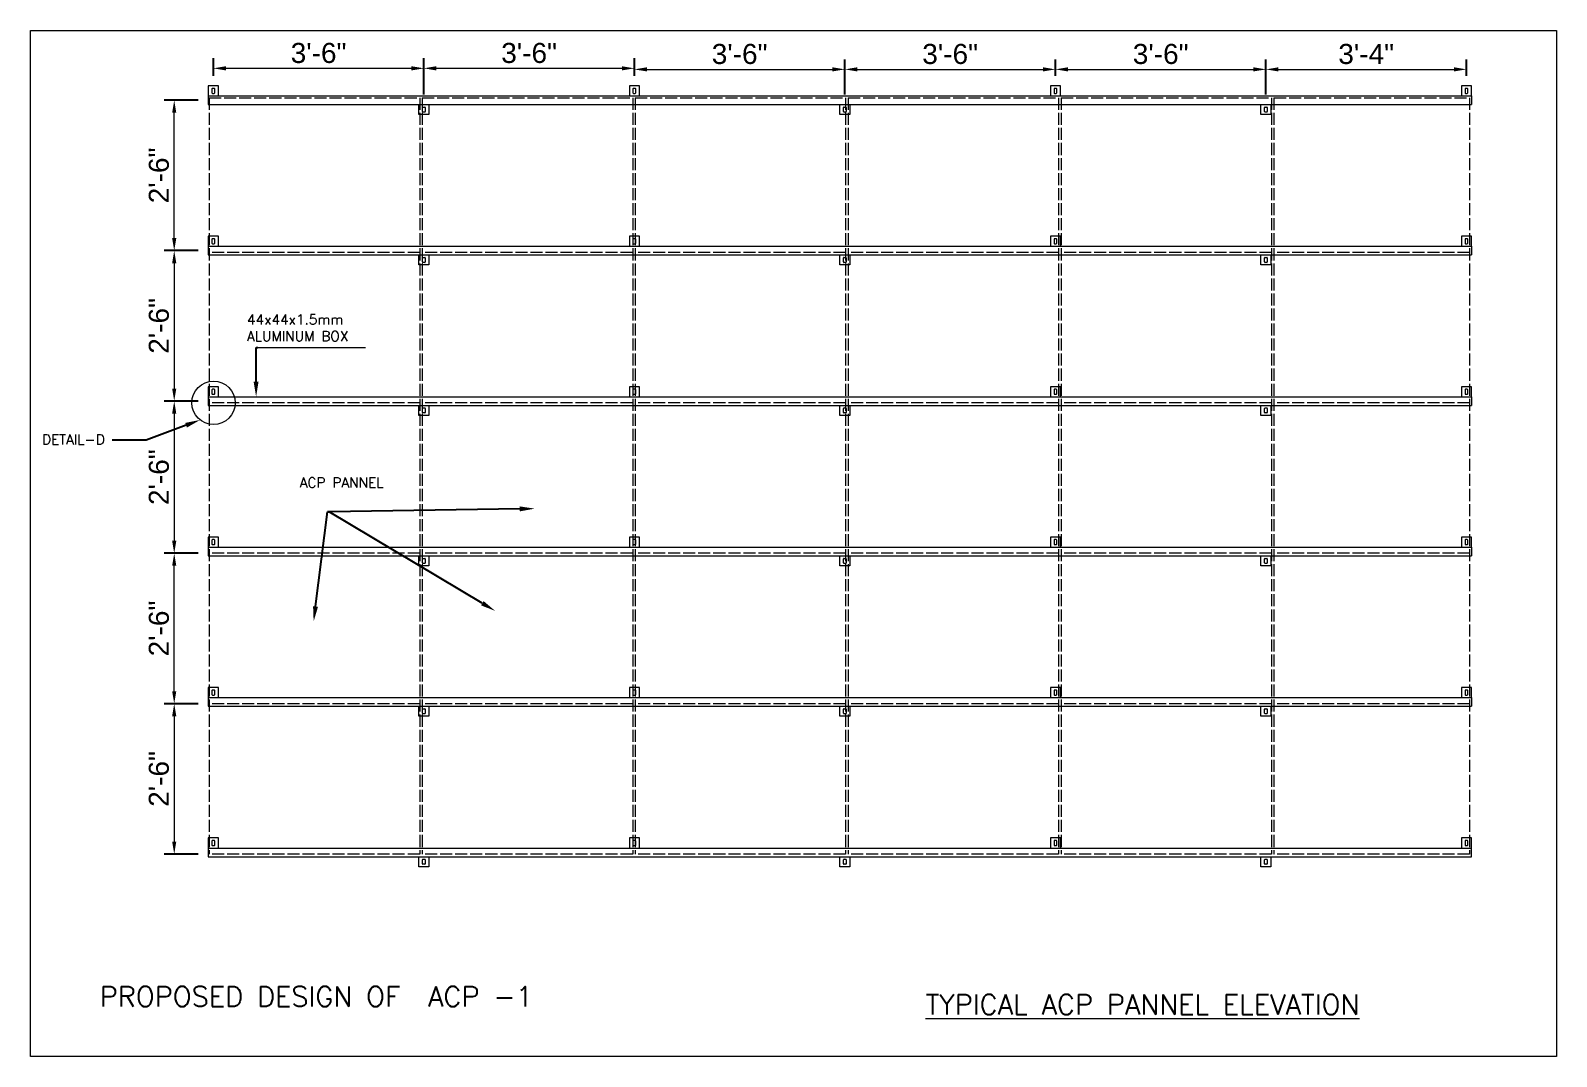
# Model space of a CAD drawing. Header units: feet. Extents: x -11 to 2437, y -109 to 219.
# Drawn here: x 1800.3 to 2104.7, y 7.4 to 212 of the extents above; entities that cross this region are included whole.
import ezdxf
from ezdxf import colors
from ezdxf.entities.mleader import LeaderData, LeaderLine
from ezdxf.math import Vec2, Vec3

# ---------------------------------------------------------------- set-up
doc = ezdxf.new("R2010")
doc.units = ezdxf.units.FT
doc.header["$MEASUREMENT"] = 0
doc.linetypes.add('ACAD_ISO02W100', pattern=[15, 12, -3])
doc.layers.add('DIM-1', color=1, linetype='Continuous', lineweight=0)
doc.layers.add('LIN-1', color=3, linetype='Continuous', lineweight=18)
doc.styles.add('Annotative', font='arial.ttf')
doc.styles.get("Standard").update_dxf_attribs({"font": 'romans.shx', "height": 4})
doc.dimstyles.new('DIM-1', dxfattribs={"dimtxt": 4, "dimasz": 2.5, "dimexe": 2, "dimexo": 2, "dimgap": 1, "dimtad": 1, "dimdec": 0, "dimzin": 0, "dimdsep": 46, "dimlunit": 4, "dimtxsty": 'Annotative', "dimcen": 0.09, "dimadec": 0, "dimazin": 0, "dimtfac": 1, "dimtdec": 0, "dimtofl": 0, "dimtmove": 0, "dimatfit": 3, "dimfxl": 1, "dimtolj": 1, "dimtzin": 0, "dimlwd": 0, "dimarcsym": 0})

# ---------------------------------------------------------------- blocks, each defined once
blk = doc.blocks.new('*D38')
at = {"layer": 'Defpoints', "color": 0, "lineweight": 18, "transparency": 16777216}
for p in [(1828.93, 198.06), (1835.73, 198.06), (1835.73, 168.06)]:
    blk.add_point(p, dxfattribs=at)
at = {"layer": 'LIN-1', "color": 0, "lineweight": -2, "transparency": 16777216}
for p, q in [((1833.73, 198.06), (1826.93, 198.06)), ((1833.73, 168.06), (1826.93, 168.06))]:
    blk.add_line(p, q, dxfattribs=at)
at = {"layer": 'LIN-1', "color": 0, "lineweight": 0, "transparency": 16777216}
blk.add_line((1828.93, 170.56), (1828.93, 195.56), dxfattribs=at)
at = {"layer": 'LIN-1', "color": 0, "lineweight": 18, "transparency": 16777216}
for points in [[(1828.51, 195.56), (1829.34, 195.56), (1828.93, 198.06)], [(1828.51, 170.56), (1829.34, 170.56), (1828.93, 168.06)]]:
    blk.add_solid(points, dxfattribs=at)
at = {"layer": 'LIN-1', "color": 0, "lineweight": 18, "transparency": 16777216, "insert": (1825.88, 183.06), "char_height": 4, "attachment_point": 5, "rotation": 90, "style": 'Annotative'}
blk.add_mtext('\\A1;2\'-6"', dxfattribs=at)
blk = doc.blocks.new('*D39')
at = {"layer": 'Defpoints', "color": 0, "lineweight": 18, "transparency": 16777216}
for p in [(1835.73, 168.06), (1828.93, 138.06), (1835.73, 138.06)]:
    blk.add_point(p, dxfattribs=at)
at = {"layer": 'LIN-1', "color": 0, "lineweight": -2, "transparency": 16777216}
for p, q in [((1833.73, 168.06), (1826.93, 168.06)), ((1833.73, 138.06), (1826.93, 138.06))]:
    blk.add_line(p, q, dxfattribs=at)
at = {"layer": 'LIN-1', "color": 0, "lineweight": 0, "transparency": 16777216}
blk.add_line((1828.93, 165.56), (1828.93, 140.56), dxfattribs=at)
at = {"layer": 'LIN-1', "color": 0, "lineweight": 18, "transparency": 16777216}
for points in [[(1828.51, 165.56), (1829.34, 165.56), (1828.93, 168.06)], [(1828.51, 140.56), (1829.34, 140.56), (1828.93, 138.06)]]:
    blk.add_solid(points, dxfattribs=at)
at = {"layer": 'LIN-1', "color": 0, "lineweight": 18, "transparency": 16777216, "insert": (1825.88, 153.06), "char_height": 4, "attachment_point": 5, "rotation": 90, "style": 'Annotative'}
blk.add_mtext('\\A1;2\'-6"', dxfattribs=at)
blk = doc.blocks.new('*D40')
at = {"layer": 'Defpoints', "color": 0, "lineweight": 18, "transparency": 16777216}
for p in [(1835.73, 138.06), (1828.93, 107.71), (1835.73, 107.71)]:
    blk.add_point(p, dxfattribs=at)
at = {"layer": 'LIN-1', "color": 0, "lineweight": -2, "transparency": 16777216}
for p, q in [((1833.73, 138.06), (1826.93, 138.06)), ((1833.73, 107.71), (1826.93, 107.71))]:
    blk.add_line(p, q, dxfattribs=at)
at = {"layer": 'LIN-1', "color": 0, "lineweight": 0, "transparency": 16777216}
blk.add_line((1828.93, 135.56), (1828.93, 110.21), dxfattribs=at)
at = {"layer": 'LIN-1', "color": 0, "lineweight": 18, "transparency": 16777216}
for points in [[(1828.51, 135.56), (1829.34, 135.56), (1828.93, 138.06)], [(1828.51, 110.21), (1829.34, 110.21), (1828.93, 107.71)]]:
    blk.add_solid(points, dxfattribs=at)
at = {"layer": 'LIN-1', "color": 0, "lineweight": 18, "transparency": 16777216, "insert": (1825.88, 122.89), "char_height": 4, "attachment_point": 5, "rotation": 90, "style": 'Annotative'}
blk.add_mtext('\\A1;2\'-6"', dxfattribs=at)
blk = doc.blocks.new('*D41')
at = {"layer": 'Defpoints', "color": 0, "lineweight": 18, "transparency": 16777216}
for p in [(1828.93, 107.71), (1835.73, 107.71), (1835.73, 77.71)]:
    blk.add_point(p, dxfattribs=at)
at = {"layer": 'LIN-1', "color": 0, "lineweight": -2, "transparency": 16777216}
for p, q in [((1833.73, 107.71), (1826.93, 107.71)), ((1833.73, 77.71), (1826.93, 77.71))]:
    blk.add_line(p, q, dxfattribs=at)
at = {"layer": 'LIN-1', "color": 0, "lineweight": 0, "transparency": 16777216}
blk.add_line((1828.93, 80.21), (1828.93, 105.21), dxfattribs=at)
at = {"layer": 'LIN-1', "color": 0, "lineweight": 18, "transparency": 16777216}
for points in [[(1828.51, 105.21), (1829.34, 105.21), (1828.93, 107.71)], [(1828.51, 80.21), (1829.34, 80.21), (1828.93, 77.71)]]:
    blk.add_solid(points, dxfattribs=at)
at = {"layer": 'LIN-1', "color": 0, "lineweight": 18, "transparency": 16777216, "insert": (1825.88, 92.71), "char_height": 4, "attachment_point": 5, "rotation": 90, "style": 'Annotative'}
blk.add_mtext('\\A1;2\'-6"', dxfattribs=at)
blk = doc.blocks.new('*D42')
at = {"layer": 'Defpoints', "color": 0, "lineweight": 18, "transparency": 16777216}
for p in [(1835.73, 77.71), (1828.93, 47.71), (1835.73, 47.71)]:
    blk.add_point(p, dxfattribs=at)
at = {"layer": 'LIN-1', "color": 0, "lineweight": -2, "transparency": 16777216}
for p, q in [((1833.73, 77.71), (1826.93, 77.71)), ((1833.73, 47.71), (1826.93, 47.71))]:
    blk.add_line(p, q, dxfattribs=at)
at = {"layer": 'LIN-1', "color": 0, "lineweight": 0, "transparency": 16777216}
blk.add_line((1828.93, 75.21), (1828.93, 50.21), dxfattribs=at)
at = {"layer": 'LIN-1', "color": 0, "lineweight": 18, "transparency": 16777216}
for points in [[(1828.51, 75.21), (1829.34, 75.21), (1828.93, 77.71)], [(1828.51, 50.21), (1829.34, 50.21), (1828.93, 47.71)]]:
    blk.add_solid(points, dxfattribs=at)
at = {"layer": 'LIN-1', "color": 0, "lineweight": 18, "transparency": 16777216, "insert": (1825.88, 62.71), "char_height": 4, "attachment_point": 5, "rotation": 90, "style": 'Annotative'}
blk.add_mtext('\\A1;2\'-6"', dxfattribs=at)
blk = doc.blocks.new('*D51')
at = {"layer": 'Defpoints', "color": 0, "lineweight": 18, "transparency": 16777216}
for p in [(1878.73, 204.42), (1836.73, 200.93), (1878.73, 197.2)]:
    blk.add_point(p, dxfattribs=at)
at = {"layer": 'LIN-1', "color": 0, "lineweight": -2, "transparency": 16777216}
for p, q in [((1836.73, 202.93), (1836.73, 206.42)), ((1878.73, 199.2), (1878.73, 206.42))]:
    blk.add_line(p, q, dxfattribs=at)
at = {"layer": 'LIN-1', "color": 0, "lineweight": 0, "transparency": 16777216}
blk.add_line((1839.23, 204.42), (1876.23, 204.42), dxfattribs=at)
at = {"layer": 'LIN-1', "color": 0, "lineweight": 18, "transparency": 16777216}
for points in [[(1839.23, 204.84), (1839.23, 204), (1836.73, 204.42)], [(1876.23, 204.84), (1876.23, 204), (1878.73, 204.42)]]:
    blk.add_solid(points, dxfattribs=at)
at = {"layer": 'LIN-1', "color": 0, "lineweight": 18, "transparency": 16777216, "insert": (1857.73, 207.46), "char_height": 4, "attachment_point": 5, "style": 'Annotative'}
blk.add_mtext('\\A1;3\'-6"', dxfattribs=at)
blk = doc.blocks.new('*D52')
at = {"layer": 'Defpoints', "color": 0, "lineweight": 18, "transparency": 16777216}
for p in [(1920.73, 204.42), (1920.73, 200.93), (1878.73, 197.2)]:
    blk.add_point(p, dxfattribs=at)
at = {"layer": 'LIN-1', "color": 0, "lineweight": -2, "transparency": 16777216}
for p, q in [((1878.73, 199.2), (1878.73, 206.42)), ((1920.73, 202.93), (1920.73, 206.42))]:
    blk.add_line(p, q, dxfattribs=at)
at = {"layer": 'LIN-1', "color": 0, "lineweight": 0, "transparency": 16777216}
blk.add_line((1881.23, 204.42), (1918.23, 204.42), dxfattribs=at)
at = {"layer": 'LIN-1', "color": 0, "lineweight": 18, "transparency": 16777216}
for points in [[(1881.23, 204.84), (1881.23, 204), (1878.73, 204.42)], [(1918.23, 204.84), (1918.23, 204), (1920.73, 204.42)]]:
    blk.add_solid(points, dxfattribs=at)
at = {"layer": 'LIN-1', "color": 0, "lineweight": 18, "transparency": 16777216, "insert": (1899.73, 207.46), "char_height": 4, "attachment_point": 5, "style": 'Annotative'}
blk.add_mtext('\\A1;3\'-6"', dxfattribs=at)
blk = doc.blocks.new('*D53')
at = {"layer": 'Defpoints', "color": 0, "lineweight": 18, "transparency": 16777216}
for p in [(1962.73, 204.21), (1920.73, 200.93), (1962.73, 197.2)]:
    blk.add_point(p, dxfattribs=at)
at = {"layer": 'LIN-1', "color": 0, "lineweight": -2, "transparency": 16777216}
for p, q in [((1920.73, 202.93), (1920.73, 206.21)), ((1962.73, 199.2), (1962.73, 206.21))]:
    blk.add_line(p, q, dxfattribs=at)
at = {"layer": 'LIN-1', "color": 0, "lineweight": 0, "transparency": 16777216}
blk.add_line((1923.23, 204.21), (1960.23, 204.21), dxfattribs=at)
at = {"layer": 'LIN-1', "color": 0, "lineweight": 18, "transparency": 16777216}
for points in [[(1923.23, 204.63), (1923.23, 203.8), (1920.73, 204.21)], [(1960.23, 204.63), (1960.23, 203.8), (1962.73, 204.21)]]:
    blk.add_solid(points, dxfattribs=at)
at = {"layer": 'LIN-1', "color": 0, "lineweight": 18, "transparency": 16777216, "insert": (1941.73, 207.26), "char_height": 4, "attachment_point": 5, "style": 'Annotative'}
blk.add_mtext('\\A1;3\'-6"', dxfattribs=at)
blk = doc.blocks.new('*D54')
at = {"layer": 'Defpoints', "color": 0, "lineweight": 18, "transparency": 16777216}
for p in [(2004.73, 204.21), (2004.73, 200.93), (1962.73, 197.2)]:
    blk.add_point(p, dxfattribs=at)
at = {"layer": 'LIN-1', "color": 0, "lineweight": -2, "transparency": 16777216}
for p, q in [((1962.73, 199.2), (1962.73, 206.21)), ((2004.73, 202.93), (2004.73, 206.21))]:
    blk.add_line(p, q, dxfattribs=at)
at = {"layer": 'LIN-1', "color": 0, "lineweight": 0, "transparency": 16777216}
blk.add_line((1965.23, 204.21), (2002.23, 204.21), dxfattribs=at)
at = {"layer": 'LIN-1', "color": 0, "lineweight": 18, "transparency": 16777216}
for points in [[(1965.23, 204.63), (1965.23, 203.8), (1962.73, 204.21)], [(2002.23, 204.63), (2002.23, 203.8), (2004.73, 204.21)]]:
    blk.add_solid(points, dxfattribs=at)
at = {"layer": 'LIN-1', "color": 0, "lineweight": 18, "transparency": 16777216, "insert": (1983.73, 207.26), "char_height": 4, "attachment_point": 5, "style": 'Annotative'}
blk.add_mtext('\\A1;3\'-6"', dxfattribs=at)
blk = doc.blocks.new('*D55')
at = {"layer": 'Defpoints', "color": 0, "lineweight": 18, "transparency": 16777216}
for p in [(2046.73, 204.21), (2004.73, 200.93), (2046.73, 197.2)]:
    blk.add_point(p, dxfattribs=at)
at = {"layer": 'LIN-1', "color": 0, "lineweight": -2, "transparency": 16777216}
for p, q in [((2004.73, 202.93), (2004.73, 206.21)), ((2046.73, 199.2), (2046.73, 206.21))]:
    blk.add_line(p, q, dxfattribs=at)
at = {"layer": 'LIN-1', "color": 0, "lineweight": 0, "transparency": 16777216}
blk.add_line((2007.23, 204.21), (2044.23, 204.21), dxfattribs=at)
at = {"layer": 'LIN-1', "color": 0, "lineweight": 18, "transparency": 16777216}
for points in [[(2007.23, 204.63), (2007.23, 203.8), (2004.73, 204.21)], [(2044.23, 204.63), (2044.23, 203.8), (2046.73, 204.21)]]:
    blk.add_solid(points, dxfattribs=at)
at = {"layer": 'LIN-1', "color": 0, "lineweight": 18, "transparency": 16777216, "insert": (2025.73, 207.26), "char_height": 4, "attachment_point": 5, "style": 'Annotative'}
blk.add_mtext('\\A1;3\'-6"', dxfattribs=at)
blk = doc.blocks.new('*D56')
at = {"layer": 'Defpoints', "color": 0, "lineweight": 18, "transparency": 16777216}
for p in [(2086.73, 204.21), (2086.73, 200.93), (2046.73, 199.2)]:
    blk.add_point(p, dxfattribs=at)
at = {"layer": 'LIN-1', "color": 0, "lineweight": -2, "transparency": 16777216}
for p, q in [((2046.73, 201.2), (2046.73, 206.21)), ((2086.73, 202.93), (2086.73, 206.21))]:
    blk.add_line(p, q, dxfattribs=at)
at = {"layer": 'LIN-1', "color": 0, "lineweight": 0, "transparency": 16777216}
blk.add_line((2049.23, 204.21), (2084.23, 204.21), dxfattribs=at)
at = {"layer": 'LIN-1', "color": 0, "lineweight": 18, "transparency": 16777216}
for points in [[(2049.23, 204.63), (2049.23, 203.8), (2046.73, 204.21)], [(2084.23, 204.63), (2084.23, 203.8), (2086.73, 204.21)]]:
    blk.add_solid(points, dxfattribs=at)
at = {"layer": 'LIN-1', "color": 0, "lineweight": 18, "transparency": 16777216, "insert": (2066.73, 207.26), "char_height": 4, "attachment_point": 5, "style": 'Annotative'}
blk.add_mtext('\\A1;3\'-4"', dxfattribs=at)

msp = doc.modelspace()

# ---------------------------------------------------------------- linework, layer by layer
at = {"layer": 'LIN-1', "color": 7, "lineweight": 18}
for p, q in [((1835.73, 200.93), (1835.73, 198.93)), ((1837.73, 200.93), (1835.73, 200.93)), ((1837.73, 198.93), (1837.73, 200.93)), ((1919.73, 200.93), (1919.73, 198.93)), ((1921.73, 200.93), (1919.73, 200.93)), ((1921.73, 198.93), (1921.73, 200.93)), ((2003.73, 200.93), (2003.73, 198.93)), ((2005.73, 200.93), (2003.73, 200.93)), ((2005.73, 198.93), (2005.73, 200.93)), ((2085.73, 200.93), (2085.73, 198.93)), ((2087.73, 200.93), (2085.73, 200.93)), ((2087.73, 198.93), (2087.73, 200.93)), ((1835.73, 198.93), (2087.73, 198.93)), ((1835.73, 198.93), (1835.73, 197.2)), ((1835.73, 198.93), (1837.73, 198.93)), ((1836.45, 200.33), (1836.45, 199.53)), ((1836.9, 200.43), (1836.55, 200.43)), ((1836.55, 199.43), (1836.9, 199.43)), ((1837, 199.53), (1837, 200.33)), ((1919.73, 198.93), (1921.73, 198.93)), ((1920.45, 200.33), (1920.45, 199.53)), ((1920.9, 200.43), (1920.55, 200.43)), ((1920.55, 199.43), (1920.9, 199.43)), ((1921, 199.53), (1921, 200.33)), ((2003.73, 198.93), (2005.73, 198.93)), ((2004.45, 200.33), (2004.45, 199.53)), ((2004.9, 200.43), (2004.55, 200.43)), ((2004.55, 199.43), (2004.9, 199.43)), ((2005, 199.53), (2005, 200.33)), ((2085.73, 198.93), (2087.73, 198.93)), ((2086.45, 200.33), (2086.45, 199.53)), ((2086.9, 200.43), (2086.55, 200.43)), ((2086.55, 199.43), (2086.9, 199.43)), ((2087, 199.53), (2087, 200.33)), ((2087.73, 198.93), (2087.73, 197.2)), ((1835.73, 197.2), (2087.73, 197.2)), ((1877.73, 195.2), (1877.73, 197.2)), ((1877.73, 197.2), (1879.73, 197.2)), ((1879.73, 195.2), (1877.73, 195.2)), ((1878.45, 195.8), (1878.45, 196.6)), ((1878.55, 196.7), (1878.9, 196.7)), ((1878.9, 195.7), (1878.55, 195.7)), ((1879, 196.6), (1879, 195.8)), ((1879.73, 197.2), (1879.73, 195.2)), ((1961.73, 195.2), (1961.73, 197.2)), ((1961.73, 197.2), (1963.73, 197.2)), ((1963.73, 195.2), (1961.73, 195.2)), ((1962.45, 195.8), (1962.45, 196.6)), ((1962.55, 196.7), (1962.9, 196.7)), ((1962.9, 195.7), (1962.55, 195.7)), ((1963, 196.6), (1963, 195.8)), ((1963.73, 197.2), (1963.73, 195.2)), ((2045.73, 195.2), (2045.73, 197.2)), ((2045.73, 197.2), (2047.73, 197.2)), ((2047.73, 195.2), (2045.73, 195.2)), ((2046.45, 195.8), (2046.45, 196.6)), ((2046.55, 196.7), (2046.9, 196.7)), ((2046.9, 195.7), (2046.55, 195.7)), ((2047, 196.6), (2047, 195.8)), ((2047.73, 197.2), (2047.73, 195.2)), ((1835.73, 170.93), (1835.73, 168.93)), ((1837.73, 170.93), (1835.73, 170.93)), ((1837.73, 168.93), (1837.73, 170.93)), ((1919.73, 170.93), (1919.73, 168.93)), ((1921.73, 170.93), (1919.73, 170.93)), ((1921.73, 168.93), (1921.73, 170.93)), ((2003.73, 170.93), (2003.73, 168.93)), ((2005.73, 170.93), (2003.73, 170.93)), ((2005.73, 168.93), (2005.73, 170.93)), ((2085.73, 170.93), (2085.73, 168.93)), ((2087.73, 170.93), (2085.73, 170.93)), ((2087.73, 168.93), (2087.73, 170.93)), ((1835.73, 168.93), (2087.73, 168.93)), ((1835.73, 168.93), (1835.73, 167.2)), ((1835.73, 168.93), (1837.73, 168.93)), ((1836.45, 170.33), (1836.45, 169.53)), ((1836.9, 170.43), (1836.55, 170.43)), ((1836.55, 169.43), (1836.9, 169.43)), ((1837, 169.53), (1837, 170.33)), ((1919.73, 168.93), (1921.73, 168.93)), ((1920.45, 170.33), (1920.45, 169.53)), ((1920.9, 170.43), (1920.55, 170.43)), ((1920.55, 169.43), (1920.9, 169.43)), ((1921, 169.53), (1921, 170.33)), ((2003.73, 168.93), (2005.73, 168.93)), ((2004.45, 170.33), (2004.45, 169.53)), ((2004.9, 170.43), (2004.55, 170.43)), ((2004.55, 169.43), (2004.9, 169.43)), ((2005, 169.53), (2005, 170.33)), ((2085.73, 168.93), (2087.73, 168.93)), ((2086.45, 170.33), (2086.45, 169.53)), ((2086.9, 170.43), (2086.55, 170.43)), ((2086.55, 169.43), (2086.9, 169.43)), ((2087, 169.53), (2087, 170.33)), ((2087.73, 168.93), (2087.73, 167.2)), ((1835.73, 167.2), (2087.73, 167.2)), ((1877.73, 165.2), (1877.73, 167.2)), ((1877.73, 167.2), (1879.73, 167.2)), ((1879.73, 165.2), (1877.73, 165.2)), ((1878.45, 165.8), (1878.45, 166.6)), ((1878.55, 166.7), (1878.9, 166.7)), ((1878.9, 165.7), (1878.55, 165.7)), ((1879, 166.6), (1879, 165.8)), ((1879.73, 167.2), (1879.73, 165.2)), ((1961.73, 165.2), (1961.73, 167.2)), ((1961.73, 167.2), (1963.73, 167.2)), ((1963.73, 165.2), (1961.73, 165.2)), ((1962.45, 165.8), (1962.45, 166.6)), ((1962.55, 166.7), (1962.9, 166.7)), ((1962.9, 165.7), (1962.55, 165.7)), ((1963, 166.6), (1963, 165.8)), ((1963.73, 167.2), (1963.73, 165.2)), ((2045.73, 165.2), (2045.73, 167.2)), ((2045.73, 167.2), (2047.73, 167.2)), ((2047.73, 165.2), (2045.73, 165.2)), ((2046.45, 165.8), (2046.45, 166.6)), ((2046.55, 166.7), (2046.9, 166.7)), ((2046.9, 165.7), (2046.55, 165.7)), ((2047, 166.6), (2047, 165.8)), ((2047.73, 167.2), (2047.73, 165.2)), ((1845.62, 148.77), (1867.12, 148.77)), ((1835.73, 140.93), (1835.73, 138.93)), ((1837.73, 140.93), (1835.73, 140.93)), ((1836.45, 140.33), (1836.45, 139.53)), ((1836.9, 140.43), (1836.55, 140.43)), ((1837, 139.53), (1837, 140.33)), ((1837.73, 138.93), (1837.73, 140.93)), ((1919.73, 140.93), (1919.73, 138.93)), ((1921.73, 140.93), (1919.73, 140.93)), ((1920.45, 140.33), (1920.45, 139.53)), ((1920.9, 140.43), (1920.55, 140.43)), ((1921, 139.53), (1921, 140.33)), ((1921.73, 138.93), (1921.73, 140.93)), ((2003.73, 140.93), (2003.73, 138.93)), ((2005.73, 140.93), (2003.73, 140.93)), ((2004.45, 140.33), (2004.45, 139.53)), ((2004.9, 140.43), (2004.55, 140.43)), ((2005, 139.53), (2005, 140.33)), ((2005.73, 138.93), (2005.73, 140.93)), ((2085.73, 140.93), (2085.73, 138.93)), ((2087.73, 140.93), (2085.73, 140.93)), ((2086.45, 140.33), (2086.45, 139.53)), ((2086.9, 140.43), (2086.55, 140.43)), ((2087, 139.53), (2087, 140.33)), ((2087.73, 138.93), (2087.73, 140.93)), ((1835.73, 138.93), (2087.73, 138.93)), ((1835.73, 138.93), (1835.73, 137.2)), ((1835.73, 138.93), (1837.73, 138.93)), ((1835.73, 137.2), (2087.73, 137.2)), ((1836.55, 139.43), (1836.9, 139.43)), ((1877.73, 135.2), (1877.73, 137.2)), ((1877.73, 137.2), (1879.73, 137.2)), ((1879.73, 137.2), (1879.73, 135.2)), ((1919.73, 138.93), (1921.73, 138.93)), ((1920.55, 139.43), (1920.9, 139.43)), ((1961.73, 135.2), (1961.73, 137.2)), ((1961.73, 137.2), (1963.73, 137.2)), ((1963.73, 137.2), (1963.73, 135.2)), ((2003.73, 138.93), (2005.73, 138.93)), ((2004.55, 139.43), (2004.9, 139.43)), ((2045.73, 135.2), (2045.73, 137.2)), ((2045.73, 137.2), (2047.73, 137.2)), ((2047.73, 137.2), (2047.73, 135.2)), ((2085.73, 138.93), (2087.73, 138.93)), ((2086.55, 139.43), (2086.9, 139.43)), ((2087.73, 138.93), (2087.73, 137.2)), ((1879.73, 135.2), (1877.73, 135.2)), ((1878.45, 135.8), (1878.45, 136.6)), ((1878.55, 136.7), (1878.9, 136.7)), ((1878.9, 135.7), (1878.55, 135.7)), ((1879, 136.6), (1879, 135.8)), ((1963.73, 135.2), (1961.73, 135.2)), ((1962.45, 135.8), (1962.45, 136.6)), ((1962.55, 136.7), (1962.9, 136.7)), ((1962.9, 135.7), (1962.55, 135.7)), ((1963, 136.6), (1963, 135.8)), ((2047.73, 135.2), (2045.73, 135.2)), ((2046.45, 135.8), (2046.45, 136.6)), ((2046.55, 136.7), (2046.9, 136.7)), ((2046.9, 135.7), (2046.55, 135.7)), ((2047, 136.6), (2047, 135.8)), ((1835.73, 110.93), (1835.73, 108.93)), ((1837.73, 110.93), (1835.73, 110.93)), ((1836.45, 110.33), (1836.45, 109.53)), ((1836.9, 110.43), (1836.55, 110.43)), ((1837, 109.53), (1837, 110.33)), ((1837.73, 108.93), (1837.73, 110.93)), ((1919.73, 110.93), (1919.73, 108.93)), ((1921.73, 110.93), (1919.73, 110.93)), ((1920.45, 110.33), (1920.45, 109.53)), ((1920.9, 110.43), (1920.55, 110.43)), ((1921, 109.53), (1921, 110.33)), ((1921.73, 108.93), (1921.73, 110.93)), ((2003.73, 110.93), (2003.73, 108.93)), ((2005.73, 110.93), (2003.73, 110.93)), ((2004.45, 110.33), (2004.45, 109.53)), ((2004.9, 110.43), (2004.55, 110.43)), ((2005, 109.53), (2005, 110.33)), ((2005.73, 108.93), (2005.73, 110.93)), ((2085.73, 110.93), (2085.73, 108.93)), ((2087.73, 110.93), (2085.73, 110.93)), ((2086.45, 110.33), (2086.45, 109.53)), ((2086.9, 110.43), (2086.55, 110.43)), ((2087, 109.53), (2087, 110.33)), ((2087.73, 108.93), (2087.73, 110.93)), ((1835.73, 108.93), (2087.73, 108.93)), ((1835.73, 108.93), (1835.73, 107.2)), ((1835.73, 108.93), (1837.73, 108.93)), ((1835.73, 107.2), (2087.73, 107.2)), ((1836.55, 109.43), (1836.9, 109.43)), ((1877.73, 105.2), (1877.73, 107.2)), ((1877.73, 107.2), (1879.73, 107.2)), ((1878.45, 105.8), (1878.45, 106.6)), ((1878.55, 106.7), (1878.9, 106.7)), ((1879, 106.6), (1879, 105.8)), ((1879.73, 107.2), (1879.73, 105.2)), ((1919.73, 108.93), (1921.73, 108.93)), ((1920.55, 109.43), (1920.9, 109.43)), ((1961.73, 105.2), (1961.73, 107.2)), ((1961.73, 107.2), (1963.73, 107.2)), ((1962.45, 105.8), (1962.45, 106.6)), ((1962.55, 106.7), (1962.9, 106.7)), ((1963, 106.6), (1963, 105.8)), ((1963.73, 107.2), (1963.73, 105.2)), ((2003.73, 108.93), (2005.73, 108.93)), ((2004.55, 109.43), (2004.9, 109.43)), ((2045.73, 105.2), (2045.73, 107.2)), ((2045.73, 107.2), (2047.73, 107.2)), ((2046.45, 105.8), (2046.45, 106.6)), ((2046.55, 106.7), (2046.9, 106.7)), ((2047, 106.6), (2047, 105.8)), ((2047.73, 107.2), (2047.73, 105.2)), ((2085.73, 108.93), (2087.73, 108.93)), ((2086.55, 109.43), (2086.9, 109.43)), ((2087.73, 108.93), (2087.73, 107.2)), ((1879.73, 105.2), (1877.73, 105.2)), ((1878.9, 105.7), (1878.55, 105.7)), ((1963.73, 105.2), (1961.73, 105.2)), ((1962.9, 105.7), (1962.55, 105.7)), ((2047.73, 105.2), (2045.73, 105.2)), ((2046.9, 105.7), (2046.55, 105.7)), ((1835.73, 80.93), (1835.73, 78.93)), ((1837.73, 80.93), (1835.73, 80.93)), ((1836.45, 80.33), (1836.45, 79.53)), ((1836.9, 80.43), (1836.55, 80.43)), ((1836.55, 79.43), (1836.9, 79.43)), ((1837, 79.53), (1837, 80.33)), ((1837.73, 78.93), (1837.73, 80.93)), ((1919.73, 80.93), (1919.73, 78.93)), ((1921.73, 80.93), (1919.73, 80.93)), ((1920.45, 80.33), (1920.45, 79.53)), ((1920.9, 80.43), (1920.55, 80.43)), ((1920.55, 79.43), (1920.9, 79.43)), ((1921, 79.53), (1921, 80.33)), ((1921.73, 78.93), (1921.73, 80.93)), ((2003.73, 80.93), (2003.73, 78.93)), ((2005.73, 80.93), (2003.73, 80.93)), ((2004.45, 80.33), (2004.45, 79.53)), ((2004.9, 80.43), (2004.55, 80.43)), ((2004.55, 79.43), (2004.9, 79.43)), ((2005, 79.53), (2005, 80.33)), ((2005.73, 78.93), (2005.73, 80.93)), ((2085.73, 80.93), (2085.73, 78.93)), ((2087.73, 80.93), (2085.73, 80.93)), ((2086.45, 80.33), (2086.45, 79.53)), ((2086.9, 80.43), (2086.55, 80.43)), ((2086.55, 79.43), (2086.9, 79.43)), ((2087, 79.53), (2087, 80.33)), ((2087.73, 78.93), (2087.73, 80.93)), ((1835.73, 78.93), (2087.73, 78.93)), ((1835.73, 78.93), (1835.73, 77.2)), ((1835.73, 78.93), (1837.73, 78.93)), ((1835.73, 77.2), (2087.73, 77.2)), ((1877.73, 75.2), (1877.73, 77.2)), ((1877.73, 77.2), (1879.73, 77.2)), ((1878.45, 75.8), (1878.45, 76.6)), ((1878.55, 76.7), (1878.9, 76.7)), ((1879, 76.6), (1879, 75.8)), ((1879.73, 77.2), (1879.73, 75.2)), ((1919.73, 78.93), (1921.73, 78.93)), ((1961.73, 75.2), (1961.73, 77.2)), ((1961.73, 77.2), (1963.73, 77.2)), ((1962.45, 75.8), (1962.45, 76.6)), ((1962.55, 76.7), (1962.9, 76.7)), ((1963, 76.6), (1963, 75.8)), ((1963.73, 77.2), (1963.73, 75.2)), ((2003.73, 78.93), (2005.73, 78.93)), ((2045.73, 75.2), (2045.73, 77.2)), ((2045.73, 77.2), (2047.73, 77.2)), ((2046.45, 75.8), (2046.45, 76.6)), ((2046.55, 76.7), (2046.9, 76.7)), ((2047, 76.6), (2047, 75.8)), ((2047.73, 77.2), (2047.73, 75.2)), ((2085.73, 78.93), (2087.73, 78.93)), ((2087.73, 78.93), (2087.73, 77.2)), ((1879.73, 75.2), (1877.73, 75.2)), ((1878.9, 75.7), (1878.55, 75.7)), ((1963.73, 75.2), (1961.73, 75.2)), ((1962.9, 75.7), (1962.55, 75.7)), ((2047.73, 75.2), (2045.73, 75.2)), ((2046.9, 75.7), (2046.55, 75.7)), ((1835.73, 50.93), (1835.73, 48.93)), ((1837.73, 50.93), (1835.73, 50.93)), ((1835.73, 48.93), (2087.73, 48.93)), ((1835.73, 48.93), (1835.73, 47.2)), ((1835.73, 48.93), (1837.73, 48.93)), ((1836.45, 50.33), (1836.45, 49.53)), ((1836.9, 50.43), (1836.55, 50.43)), ((1836.55, 49.43), (1836.9, 49.43)), ((1837, 49.53), (1837, 50.33)), ((1837.73, 48.93), (1837.73, 50.93)), ((1919.73, 50.93), (1919.73, 48.93)), ((1921.73, 50.93), (1919.73, 50.93)), ((1919.73, 48.93), (1921.73, 48.93)), ((1920.45, 50.33), (1920.45, 49.53)), ((1920.9, 50.43), (1920.55, 50.43)), ((1920.55, 49.43), (1920.9, 49.43)), ((1921, 49.53), (1921, 50.33)), ((1921.73, 48.93), (1921.73, 50.93)), ((2003.73, 50.93), (2003.73, 48.93)), ((2005.73, 50.93), (2003.73, 50.93)), ((2003.73, 48.93), (2005.73, 48.93)), ((2004.45, 50.33), (2004.45, 49.53)), ((2004.9, 50.43), (2004.55, 50.43)), ((2004.55, 49.43), (2004.9, 49.43)), ((2005, 49.53), (2005, 50.33)), ((2005.73, 48.93), (2005.73, 50.93)), ((2085.73, 50.93), (2085.73, 48.93)), ((2087.73, 50.93), (2085.73, 50.93)), ((2085.73, 48.93), (2087.73, 48.93)), ((2086.45, 50.33), (2086.45, 49.53)), ((2086.9, 50.43), (2086.55, 50.43)), ((2086.55, 49.43), (2086.9, 49.43)), ((2087, 49.53), (2087, 50.33)), ((2087.73, 48.93), (2087.73, 50.93)), ((2087.73, 47.2), (2087.73, 48.93)), ((1835.73, 47.2), (2087.73, 47.2)), ((1877.73, 45.2), (1877.73, 47.2)), ((1877.73, 47.2), (1879.73, 47.2)), ((1878.45, 45.8), (1878.45, 46.6)), ((1878.55, 46.7), (1878.9, 46.7)), ((1878.9, 45.7), (1878.55, 45.7)), ((1879, 46.6), (1879, 45.8)), ((1879.73, 47.2), (1879.73, 45.2)), ((1961.73, 45.2), (1961.73, 47.2)), ((1961.73, 47.2), (1963.73, 47.2)), ((1962.45, 45.8), (1962.45, 46.6)), ((1962.55, 46.7), (1962.9, 46.7)), ((1962.9, 45.7), (1962.55, 45.7)), ((1963, 46.6), (1963, 45.8)), ((1963.73, 47.2), (1963.73, 45.2)), ((2045.73, 45.2), (2045.73, 47.2)), ((2045.73, 47.2), (2047.73, 47.2)), ((2046.45, 45.8), (2046.45, 46.6)), ((2046.55, 46.7), (2046.9, 46.7)), ((2046.9, 45.7), (2046.55, 45.7)), ((2047, 46.6), (2047, 45.8)), ((2047.73, 47.2), (2047.73, 45.2)), ((1879.73, 45.2), (1877.73, 45.2)), ((1963.73, 45.2), (1961.73, 45.2)), ((2047.73, 45.2), (2045.73, 45.2))]:
    msp.add_line(p, q, dxfattribs=at)
at = {"layer": 'LIN-1', "color": 7, "linetype": 'ACAD_ISO02W100', "lineweight": 18, "ltscale": 0.2}
for p, q in [((1835.9, 198.53), (1835.9, 167.71)), ((1835.9, 198.53), (1877.9, 198.53)), ((1877.9, 198.53), (1877.9, 167.71)), ((1878.39, 198.53), (1878.39, 167.71)), ((1878.39, 198.53), (1920.39, 198.53)), ((1920.39, 198.53), (1920.39, 167.71)), ((1920.88, 198.53), (1920.88, 167.71)), ((1920.88, 198.53), (1962.88, 198.53)), ((1962.88, 198.53), (1962.88, 167.71)), ((1963.36, 198.53), (1963.36, 167.71)), ((1963.36, 198.53), (2005.36, 198.53)), ((2005.36, 198.53), (2005.36, 167.71)), ((2005.85, 198.53), (2005.85, 167.71)), ((2005.85, 198.53), (2047.85, 198.53)), ((2047.85, 198.53), (2047.85, 167.71)), ((2048.33, 198.53), (2048.33, 167.71)), ((2048.33, 198.53), (2087.37, 198.53)), ((2087.37, 198.53), (2087.37, 167.71)), ((1835.9, 168.53), (1835.9, 137.71)), ((1877.9, 167.71), (1835.9, 167.71)), ((1877.9, 168.53), (1877.9, 137.71)), ((1878.39, 168.53), (1878.39, 137.71)), ((1920.39, 167.71), (1878.39, 167.71)), ((1920.39, 168.53), (1920.39, 137.71)), ((1920.88, 168.53), (1920.88, 137.71)), ((1962.88, 167.71), (1920.88, 167.71)), ((1962.88, 168.53), (1962.88, 137.71)), ((1963.36, 168.53), (1963.36, 137.71)), ((2005.36, 167.71), (1963.36, 167.71)), ((2005.36, 168.53), (2005.36, 137.71)), ((2005.85, 168.53), (2005.85, 137.71)), ((2047.85, 167.71), (2005.85, 167.71)), ((2047.85, 168.53), (2047.85, 137.71)), ((2048.33, 168.53), (2048.33, 137.71)), ((2087.37, 167.71), (2048.33, 167.71)), ((2087.37, 168.53), (2087.37, 137.71)), ((1835.9, 138.53), (1835.9, 107.71)), ((1877.9, 137.71), (1835.9, 137.71)), ((1877.9, 138.53), (1877.9, 107.71)), ((1878.39, 138.53), (1878.39, 107.71)), ((1920.39, 137.71), (1878.39, 137.71)), ((1920.39, 138.53), (1920.39, 107.71)), ((1920.88, 138.53), (1920.88, 107.71)), ((1962.88, 137.71), (1920.88, 137.71)), ((1962.88, 138.53), (1962.88, 107.71)), ((1963.36, 138.53), (1963.36, 107.71)), ((2005.36, 137.71), (1963.36, 137.71)), ((2005.36, 138.53), (2005.36, 107.71)), ((2005.85, 138.53), (2005.85, 107.71)), ((2047.85, 137.71), (2005.85, 137.71)), ((2047.85, 138.53), (2047.85, 107.71)), ((2048.33, 138.53), (2048.33, 107.71)), ((2087.37, 137.71), (2048.33, 137.71)), ((2087.37, 138.53), (2087.37, 107.71)), ((1835.9, 108.53), (1835.9, 77.71)), ((1877.9, 107.71), (1835.9, 107.71)), ((1877.9, 108.53), (1877.9, 77.71)), ((1878.39, 108.53), (1878.39, 77.71)), ((1920.39, 107.71), (1878.39, 107.71)), ((1920.39, 108.53), (1920.39, 77.71)), ((1920.88, 108.53), (1920.88, 77.71)), ((1962.88, 107.71), (1920.88, 107.71)), ((1962.88, 108.53), (1962.88, 77.71)), ((1963.36, 108.53), (1963.36, 77.71)), ((2005.36, 107.71), (1963.36, 107.71)), ((2005.36, 108.53), (2005.36, 77.71)), ((2005.85, 108.53), (2005.85, 77.71)), ((2047.85, 107.71), (2005.85, 107.71)), ((2047.85, 108.53), (2047.85, 77.71)), ((2048.33, 108.53), (2048.33, 77.71)), ((2087.37, 107.71), (2048.33, 107.71)), ((2087.37, 108.53), (2087.37, 77.71)), ((1835.9, 78.53), (1835.9, 47.71)), ((1877.9, 77.71), (1835.9, 77.71)), ((1877.9, 78.53), (1877.9, 47.71)), ((1878.39, 78.53), (1878.39, 47.71)), ((1920.39, 77.71), (1878.39, 77.71)), ((1920.39, 78.53), (1920.39, 47.71)), ((1920.88, 78.53), (1920.88, 47.71)), ((1962.88, 77.71), (1920.88, 77.71)), ((1962.88, 78.53), (1962.88, 47.71)), ((1963.36, 78.53), (1963.36, 47.71)), ((2005.36, 77.71), (1963.36, 77.71)), ((2005.36, 78.53), (2005.36, 47.71)), ((2005.85, 78.53), (2005.85, 47.71)), ((2047.85, 77.71), (2005.85, 77.71)), ((2047.85, 78.53), (2047.85, 47.71)), ((2048.33, 78.53), (2048.33, 47.71)), ((2087.37, 77.71), (2048.33, 77.71)), ((2087.37, 78.53), (2087.37, 47.71)), ((1877.9, 47.71), (1835.9, 47.71)), ((1920.39, 47.71), (1878.39, 47.71)), ((1962.88, 47.71), (1920.88, 47.71)), ((2005.36, 47.71), (1963.36, 47.71)), ((2047.85, 47.71), (2005.85, 47.71)), ((2087.37, 47.71), (2048.33, 47.71))]:
    msp.add_line(p, q, dxfattribs=at)
at = {"layer": 'LIN-1', "color": 7, "lineweight": 18}
msp.add_lwpolyline([(1800.26, 211.96), (2104.69, 211.96), (2104.69, 7.36), (1800.26, 7.36)], close=True, dxfattribs=at)
msp.add_circle((1836.77, 137.71), 4.33, dxfattribs=at)
for centre, start, end in [((1836.55, 200.33), 90, 180), ((1836.55, 199.53), 180, 270), ((1836.9, 200.33), 0, 90), ((1836.9, 199.53), 270, 0), ((1920.55, 200.33), 90, 180), ((1920.55, 199.53), 180, 270), ((1920.9, 200.33), 0, 90), ((1920.9, 199.53), 270, 0), ((2004.55, 200.33), 90, 180), ((2004.55, 199.53), 180, 270), ((2004.9, 200.33), 0, 90), ((2004.9, 199.53), 270, 0), ((2086.55, 200.33), 90, 180), ((2086.55, 199.53), 180, 270), ((2086.9, 200.33), 0, 90), ((2086.9, 199.53), 270, 0), ((1878.55, 196.6), 90, 180), ((1878.55, 195.8), 180, 270), ((1878.9, 196.6), 0, 90), ((1878.9, 195.8), 270, 0), ((1962.55, 196.6), 90, 180), ((1962.55, 195.8), 180, 270), ((1962.9, 196.6), 0, 90), ((1962.9, 195.8), 270, 0), ((2046.55, 196.6), 90, 180), ((2046.55, 195.8), 180, 270), ((2046.9, 196.6), 0, 90), ((2046.9, 195.8), 270, 0), ((1836.55, 170.33), 90, 180), ((1836.55, 169.53), 180, 270), ((1836.9, 170.33), 0, 90), ((1836.9, 169.53), 270, 0), ((1920.55, 170.33), 90, 180), ((1920.55, 169.53), 180, 270), ((1920.9, 170.33), 0, 90), ((1920.9, 169.53), 270, 0), ((2004.55, 170.33), 90, 180), ((2004.55, 169.53), 180, 270), ((2004.9, 170.33), 0, 90), ((2004.9, 169.53), 270, 0), ((2086.55, 170.33), 90, 180), ((2086.55, 169.53), 180, 270), ((2086.9, 170.33), 0, 90), ((2086.9, 169.53), 270, 0), ((1878.55, 166.6), 90, 180), ((1878.55, 165.8), 180, 270), ((1878.9, 166.6), 0, 90), ((1878.9, 165.8), 270, 0), ((1962.55, 166.6), 90, 180), ((1962.55, 165.8), 180, 270), ((1962.9, 166.6), 0, 90), ((1962.9, 165.8), 270, 0), ((2046.55, 166.6), 90, 180), ((2046.55, 165.8), 180, 270), ((2046.9, 166.6), 0, 90), ((2046.9, 165.8), 270, 0), ((1836.55, 140.33), 90, 180), ((1836.9, 140.33), 0, 90), ((1920.55, 140.33), 90, 180), ((1920.9, 140.33), 0, 90), ((2004.55, 140.33), 90, 180), ((2004.9, 140.33), 0, 90), ((2086.55, 140.33), 90, 180), ((2086.9, 140.33), 0, 90), ((1836.55, 139.53), 180, 270), ((1836.9, 139.53), 270, 0), ((1920.55, 139.53), 180, 270), ((1920.9, 139.53), 270, 0), ((2004.55, 139.53), 180, 270), ((2004.9, 139.53), 270, 0), ((2086.55, 139.53), 180, 270), ((2086.9, 139.53), 270, 0), ((1878.55, 136.6), 90, 180), ((1878.55, 135.8), 180, 270), ((1878.9, 136.6), 0, 90), ((1878.9, 135.8), 270, 0), ((1962.55, 136.6), 90, 180), ((1962.55, 135.8), 180, 270), ((1962.9, 136.6), 0, 90), ((1962.9, 135.8), 270, 0), ((2046.55, 136.6), 90, 180), ((2046.55, 135.8), 180, 270), ((2046.9, 136.6), 0, 90), ((2046.9, 135.8), 270, 0), ((1836.55, 110.33), 90, 180), ((1836.9, 110.33), 0, 90), ((1920.55, 110.33), 90, 180), ((1920.9, 110.33), 0, 90), ((2004.55, 110.33), 90, 180), ((2004.9, 110.33), 0, 90), ((2086.55, 110.33), 90, 180), ((2086.9, 110.33), 0, 90), ((1836.55, 109.53), 180, 270), ((1836.9, 109.53), 270, 0), ((1878.55, 106.6), 90, 180), ((1878.9, 106.6), 0, 90), ((1920.55, 109.53), 180, 270), ((1920.9, 109.53), 270, 0), ((1962.55, 106.6), 90, 180), ((1962.9, 106.6), 0, 90), ((2004.55, 109.53), 180, 270), ((2004.9, 109.53), 270, 0), ((2046.55, 106.6), 90, 180), ((2046.9, 106.6), 0, 90), ((2086.55, 109.53), 180, 270), ((2086.9, 109.53), 270, 0), ((1878.55, 105.8), 180, 270), ((1878.9, 105.8), 270, 0), ((1962.55, 105.8), 180, 270), ((1962.9, 105.8), 270, 0), ((2046.55, 105.8), 180, 270), ((2046.9, 105.8), 270, 0), ((1836.55, 80.33), 90, 180), ((1836.55, 79.53), 180, 270), ((1836.9, 80.33), 0, 90), ((1836.9, 79.53), 270, 0), ((1920.55, 80.33), 90, 180), ((1920.55, 79.53), 180, 270), ((1920.9, 80.33), 0, 90), ((1920.9, 79.53), 270, 0), ((2004.55, 80.33), 90, 180), ((2004.55, 79.53), 180, 270), ((2004.9, 80.33), 0, 90), ((2004.9, 79.53), 270, 0), ((2086.55, 80.33), 90, 180), ((2086.55, 79.53), 180, 270), ((2086.9, 80.33), 0, 90), ((2086.9, 79.53), 270, 0), ((1878.55, 76.6), 90, 180), ((1878.9, 76.6), 0, 90), ((1962.55, 76.6), 90, 180), ((1962.9, 76.6), 0, 90), ((2046.55, 76.6), 90, 180), ((2046.9, 76.6), 0, 90), ((1878.55, 75.8), 180, 270), ((1878.9, 75.8), 270, 0), ((1962.55, 75.8), 180, 270), ((1962.9, 75.8), 270, 0), ((2046.55, 75.8), 180, 270), ((2046.9, 75.8), 270, 0), ((1836.55, 50.33), 90, 180), ((1836.55, 49.53), 180, 270), ((1836.9, 50.33), 0, 90), ((1836.9, 49.53), 270, 0), ((1920.55, 50.33), 90, 180), ((1920.55, 49.53), 180, 270), ((1920.9, 50.33), 0, 90), ((1920.9, 49.53), 270, 0), ((2004.55, 50.33), 90, 180), ((2004.55, 49.53), 180, 270), ((2004.9, 50.33), 0, 90), ((2004.9, 49.53), 270, 0), ((2086.55, 50.33), 90, 180), ((2086.55, 49.53), 180, 270), ((2086.9, 50.33), 0, 90), ((2086.9, 49.53), 270, 0), ((1878.55, 46.6), 90, 180), ((1878.55, 45.8), 180, 270), ((1878.9, 46.6), 0, 90), ((1878.9, 45.8), 270, 0), ((1962.55, 46.6), 90, 180), ((1962.55, 45.8), 180, 270), ((1962.9, 46.6), 0, 90), ((1962.9, 45.8), 270, 0), ((2046.55, 46.6), 90, 180), ((2046.55, 45.8), 180, 270), ((2046.9, 46.6), 0, 90), ((2046.9, 45.8), 270, 0)]:
    msp.add_arc(centre, 0.1, start, end, dxfattribs=at)

# ---------------------------------------------------------------- texts
at = {"layer": 'DIM-1', "color": 7, "lineweight": 18, "attachment_point": 1}
for s, width, insert, char_height in [('{\\C3;44x44x1.5mm ALUMINUM BOX}', 33.9534, (1843.44, 155.35), 2), ('{\\C3;DETAIL-D}', 54.1862, (1802.55, 131.41), 2), ('{\\C3;ACP PANNEL}', 33.9534, (1853.97, 122.8), 2), ('{\\L\\C3;TYPICAL ACP PANNEL ELEVATION}', 113.9991, (1978.81, 19.73), 4)]:
    msp.add_mtext_dynamic_manual_height_columns(s, width=width, gutter_width=20, heights=[0], dxfattribs=dict(at, insert=insert, char_height=char_height))
at = {"layer": 'LIN-1', "color": 7, "lineweight": 18, "insert": (1814.06, 21.32), "char_height": 4, "attachment_point": 1}
msp.add_mtext_dynamic_manual_height_columns('PROPOSED DESIGN OF  ACP -1', width=342.9831, gutter_width=20, heights=[0], dxfattribs=at)

# ---------------------------------------------------------------- dimensions: what is measured, and where the dimension line sits
at = {"layer": 'LIN-1', "color": 7, "lineweight": 18}
for base, p1, p2, picture, middle in [((1878.73, 204.42), (1836.73, 200.93), (1878.73, 197.2), '*D51', (1857.73, 207.46)), ((1920.73, 204.42), (1878.73, 197.2), (1920.73, 200.93), '*D52', (1899.73, 207.46)), ((1962.73, 204.21), (1920.73, 200.93), (1962.73, 197.2), '*D53', (1941.73, 207.26)), ((2004.73, 204.21), (1962.73, 197.2), (2004.73, 200.93), '*D54', (1983.73, 207.26)), ((2046.73, 204.21), (2004.73, 200.93), (2046.73, 197.2), '*D55', (2025.73, 207.26)), ((2086.73, 204.21), (2046.73, 199.2), (2086.73, 200.93), '*D56', (2066.73, 207.26))]:
    dim = msp.add_linear_dim(base=base, p1=p1, p2=p2, dimstyle='DIM-1', dxfattribs=at)
    dim.commit()
    dim.dimension.update_dxf_attribs({"geometry": picture, "text_midpoint": middle})
for base, p1, p2, picture, middle in [((1828.93, 198.06), (1835.73, 168.06), (1835.73, 198.06), '*D38', (1825.88, 183.06)), ((1828.93, 138.06), (1835.73, 168.06), (1835.73, 138.06), '*D39', (1825.88, 153.06)), ((1828.93, 107.71), (1835.73, 138.06), (1835.73, 107.71), '*D40', (1825.88, 122.89)), ((1828.93, 107.71), (1835.73, 77.71), (1835.73, 107.71), '*D41', (1825.88, 92.71)), ((1828.93, 47.71), (1835.73, 77.71), (1835.73, 47.71), '*D42', (1825.88, 62.71))]:
    dim = msp.add_linear_dim(base=base, p1=p1, p2=p2, angle=90, dimstyle='DIM-1', dxfattribs=at)
    dim.commit()
    dim.dimension.update_dxf_attribs({"geometry": picture, "text_midpoint": middle})

# ---------------------------------------------------------------- leaders
ml = msp.add_multileader_mtext('Standard', dxfattribs=at)
ml.set_content('', color=7)
ml.set_leader_properties()
ml.build(insert=Vec2(0, 0))
ml.multileader.update_dxf_attribs({"dogleg_length": 0.36, "arrow_head_size": 3})
ctx = ml.context
ctx.base_point, ctx.arrow_head_size, ctx.landing_gap_size, ctx.plane_origin = Vec3(1845.62, 148.77), 3, 0.09, Vec3(1845.26, 138.93)
notes = []
notes.append((ctx, [(0, (1, 1, 0), (1845.26, 148.77), (1, 0), 0.36, [(0, [(1845.26, 138.93)], 0, [])])]))
ctx.mtext.insert, ctx.mtext.flow_direction = Vec3(1845.71, 150.77), 5
ml = msp.add_multileader_mtext('Standard', dxfattribs=at)
ml.set_content('', color=7)
ml.set_leader_properties()
ml.build(insert=Vec2(0, 0))
ml.multileader.update_dxf_attribs({"dogleg_length": 0.36, "arrow_head_size": 3})
ctx = ml.context
ctx.base_point, ctx.arrow_head_size, ctx.landing_gap_size, ctx.plane_origin = Vec3(1816.34, 130.25), 3, 0.09, Vec3(1834.1, 134.3)
ctx.text_align_type = 2
notes.append((ctx, [(0, (1, 1, 0), (1823.3, 130.25), (-1, 0), 6.78, [(0, [(1834.1, 134.3)], 0, [])])]))
ctx.mtext.insert, ctx.mtext.alignment, ctx.mtext.flow_direction = Vec3(1816.43, 132.25), 3, 5
ml = msp.add_multileader_mtext('Standard', dxfattribs=at)
ml.set_content('', color=7)
ml.set_leader_properties()
ml.build(insert=Vec2(0, 0))
ml.multileader.update_dxf_attribs({"dogleg_length": 0.36, "arrow_head_size": 3})
ctx = ml.context
ctx.base_point, ctx.arrow_head_size, ctx.landing_gap_size, ctx.plane_origin = Vec3(1859.87, 115.95), 3, 0.09, Vec3(1856.74, 94.11)
notes.append((ctx, [(0, (1, 1, 0), (1859.51, 115.95), (1, 0), 0.36, [(0, [(1856.74, 94.11)], 0, [])])]))
ctx.mtext.insert, ctx.mtext.flow_direction = Vec3(1859.96, 117.95), 5
ml = msp.add_multileader_mtext('Standard', dxfattribs=at)
ml.set_content('', color=7)
ml.set_leader_properties()
ml.build(insert=Vec2(0, 0))
ml.multileader.update_dxf_attribs({"dogleg_length": 0.36, "arrow_head_size": 3})
ctx = ml.context
ctx.base_point, ctx.arrow_head_size, ctx.landing_gap_size, ctx.plane_origin = Vec3(1859.33, 115.95), 3, 0.09, Vec3(1892.97, 96.21)
ctx.text_align_type = 2
notes.append((ctx, [(0, (1, 1, 0), (1859.87, 115.95), (-1, 0), 0.36, [(0, [(1892.97, 96.21)], 0, [])])]))
ctx.mtext.insert, ctx.mtext.alignment, ctx.mtext.flow_direction = Vec3(1859.42, 117.95), 3, 5
ml = msp.add_multileader_mtext('Standard', dxfattribs=at)
ml.set_content('', color=7)
ml.set_leader_properties()
ml.build(insert=Vec2(0, 0))
ml.multileader.update_dxf_attribs({"dogleg_length": 0.36, "arrow_head_size": 3})
ctx = ml.context
ctx.base_point, ctx.arrow_head_size, ctx.landing_gap_size, ctx.plane_origin = Vec3(1859.33, 115.95), 3, 0.09, Vec3(1900.87, 116.61)
ctx.text_align_type = 2
notes.append((ctx, [(0, (1, 1, 0), (1859.87, 115.95), (-1, 0), 0.36, [(0, [(1900.87, 116.61)], 0, [])])]))
ctx.mtext.insert, ctx.mtext.alignment, ctx.mtext.flow_direction = Vec3(1859.42, 117.95), 3, 5
for ctx, leaders in notes:
    for number, flags, end, landing, length, lines in leaders:
        leader = LeaderData()
        leader.index, (leader.has_last_leader_line, leader.has_dogleg_vector, leader.attachment_direction) = number, flags
        leader.last_leader_point, leader.dogleg_vector, leader.dogleg_length = Vec3(end), Vec3(landing), length
        for number, points, colour, breaks in lines:
            line = LeaderLine()
            line.index, line.vertices, line.color, line.breaks = number, Vec3.list(points), colors.encode_raw_color(colour), breaks
            leader.lines.append(line)
        ctx.leaders.append(leader)

doc.saveas('drawing.dxf')
